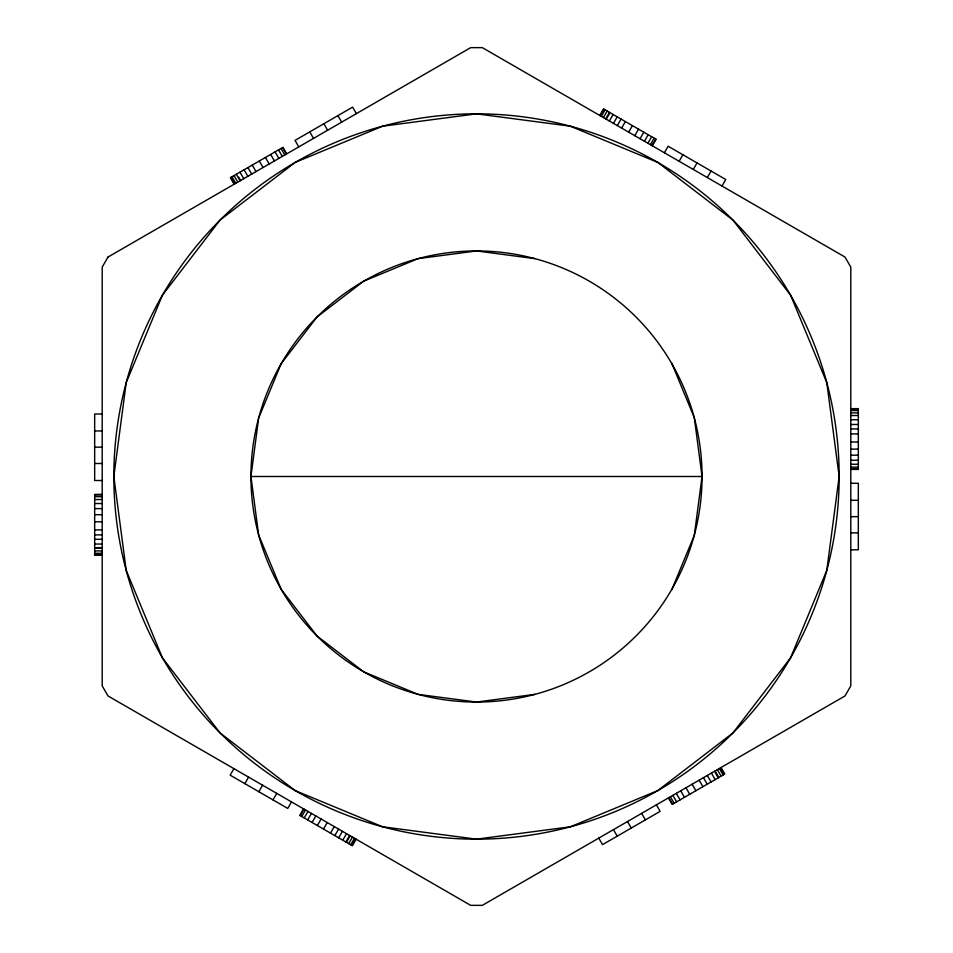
<?xml version="1.0" encoding="UTF-8"?>
<svg xmlns="http://www.w3.org/2000/svg" width="953" height="953" viewBox="0 0 953 953"><rect width="100%" height="100%" fill="white"/><g stroke="black" fill="none" stroke-linecap="round" stroke-linejoin="round"><path stroke-width="1.43" d="M534.883 694.368L476.5 702.051L418.117 694.368L363.724 671.841L317.004 635.996L281.159 589.276L258.632 534.883L250.949 476.5L258.632 418.117L281.159 363.724L317.004 317.004L363.724 281.159L418.117 258.632L476.5 250.949L534.883 258.632M671.603 362.843L694.308 417.664L702.051 476.5L694.308 535.336L671.603 590.157M599.759 115.456L603.523 108.94L656.117 139.305L652.364 145.821M600.164 115.682L603.928 109.178M601.379 116.385L605.143 109.881M603.416 117.564L607.18 111.048M605.691 118.875L609.443 112.359M606.263 119.208L609.396 113.776M233.902 768.642L230.138 775.158L287.746 808.418L291.511 801.902M609.36 120.995L613.124 114.479M613.47 123.366L617.222 116.85M617.306 125.582L621.058 119.065M621.63 128.071L625.382 121.567M244.826 783.64L248.59 777.124M628.646 132.122L632.399 125.617M634.781 135.671L638.546 129.167M258.859 791.74L262.623 785.224M640.059 138.709L643.811 132.205M644.442 141.247L648.207 134.742M647.909 143.248L651.673 136.744M650.387 144.677L654.139 138.173M272.999 799.901L276.763 793.396M651.864 145.535L655.724 139.078M664.384 152.766L668.148 146.25L725.757 179.509L721.993 186.026M303.531 808.847L299.766 815.363L352.372 845.728L356.136 839.224M300.266 815.649L304.019 809.133M679.132 161.271L682.884 154.767M301.744 816.507L305.508 809.99M304.221 817.924L307.986 811.42M307.688 819.925L311.44 813.421M312.084 822.463L315.836 815.959M693.272 169.443L697.036 162.927M317.349 825.512L321.101 818.996M323.484 829.05L327.248 822.546M707.305 177.544L711.069 171.028M330.5 833.101L334.265 826.596M334.825 835.602L338.589 829.086M338.66 837.818L342.425 831.302M342.77 840.189L346.535 833.672M345.868 841.975L349.632 835.471M346.439 842.309L350.204 835.793M348.715 843.619L352.479 837.103M350.752 844.787L354.504 838.283M351.967 845.49L355.719 838.985M850.803 408.658L858.331 408.658L858.331 469.4L850.803 469.4M850.803 409.135L858.331 409.135M850.803 410.54L858.331 410.54M850.803 412.887L858.331 412.887M102.197 413.995L94.669 413.995L94.669 480.515L102.197 480.515M850.803 415.508L858.331 415.508M850.803 419.749L858.331 419.749M850.803 424.49L858.331 424.49M850.803 428.921L858.331 428.921M94.669 430.947L102.197 430.947M850.803 433.913L858.331 433.913M850.803 442.013L858.331 442.013M94.669 447.16L102.197 447.16M850.803 449.113L858.331 449.113M850.803 455.189L858.331 455.189M850.803 460.263L858.331 460.263M94.669 463.492L102.197 463.492M850.803 464.266L858.331 464.266M850.803 467.125L858.331 467.125M850.803 468.84L858.331 468.84M250.949 476.5L702.051 476.5A225.551 225.551 0 0 0 363.724 281.159A225.551 225.551 0 0 0 363.724 671.841A225.551 225.551 0 0 0 702.051 476.5M850.803 483.29L858.331 483.29L858.331 549.81L850.803 549.81M102.197 494.393L94.669 494.393L94.669 555.134L102.197 555.134M94.669 494.964L102.197 494.857M94.669 496.68L102.197 496.68M94.669 499.539L102.197 499.539M850.803 500.313L858.331 500.313M94.669 503.529L102.197 503.529M94.669 508.604L102.197 508.604M94.669 514.691L102.197 514.691M850.803 516.645L858.331 516.645M94.669 521.779L102.197 521.779M94.669 529.88L102.197 529.88M850.803 532.846L858.331 532.846M94.669 534.883L102.197 534.883M94.669 539.303L102.197 539.303M94.669 544.044L102.197 544.044M94.669 547.63L102.197 547.63M94.669 548.285L102.197 548.285M94.669 550.917L102.197 550.917M94.669 553.264L102.197 553.264M94.669 554.67L102.197 554.67M356.374 113.645L352.622 107.129L295.013 140.389L298.765 146.905M721.004 767.546L724.768 774.05L672.163 804.427L668.41 797.911M720.599 767.784L724.363 774.289M719.384 768.487L723.148 774.992M717.359 769.655L721.111 776.171M337.934 115.611L341.686 122.115M715.084 770.965L718.836 777.481M715.131 772.383L718.264 777.815M711.403 773.086L715.167 779.602M707.305 775.456L711.057 781.972M703.469 777.672L707.221 784.188M323.901 123.711L327.653 130.227M699.145 780.173L702.897 786.678M692.128 784.224L695.881 790.728M309.749 131.883L313.513 138.388M685.981 787.762L689.746 794.278M680.716 790.811L684.468 797.316M676.32 793.349L680.085 799.853M672.854 795.35L676.618 801.854M670.388 796.779L674.14 803.284M668.803 797.685L672.663 804.141M286.746 153.838L282.981 147.334L230.388 177.699L234.14 184.215M282.588 147.56L286.257 154.124M281.004 148.477L284.768 154.982M278.538 149.907L282.291 156.411M656.379 804.856L660.143 811.372L602.534 844.632L598.77 838.116M275.072 151.896L278.836 158.412M270.676 154.434L274.44 160.95M265.411 157.483L269.163 163.987M641.643 813.374L645.395 819.878M259.264 161.021L263.028 167.537M252.247 165.072L256.012 171.588M627.491 821.534L631.255 828.05M247.923 167.573L251.687 174.089M244.087 169.789L247.851 176.293M239.989 172.159L243.742 178.664M238.762 177.198L240.644 180.462M236.308 174.28L240.073 180.784M613.458 829.634L617.222 836.15M234.045 175.59L237.797 182.106M232.008 176.758L235.772 183.274M230.793 177.472L234.545 183.977M126.201 382.641L113.836 476.5L126.201 570.359L162.427 657.832L220.06 732.94L295.168 790.573L382.641 826.799L476.5 839.164L570.359 826.799L657.832 790.573L732.94 732.94L790.573 657.832L826.799 570.359L839.164 476.5L826.799 382.641L790.573 295.168L732.94 220.06L657.832 162.427L570.359 126.201L476.5 113.836L382.641 126.201L295.168 162.427L220.06 220.06L162.427 295.168L126.201 382.641M108.023 257.036L102.197 267.114L102.197 685.886L108.023 695.964L470.675 905.35L482.325 905.35L844.977 695.964L850.803 685.886L850.803 267.114L844.977 257.036L482.325 47.65L470.675 47.65L108.023 257.036M295.168 790.573A362.664 362.664 0 0 0 839.164 476.5A362.664 362.664 0 0 0 295.168 162.427A362.664 362.664 0 0 0 295.168 790.573"/></g></svg>
